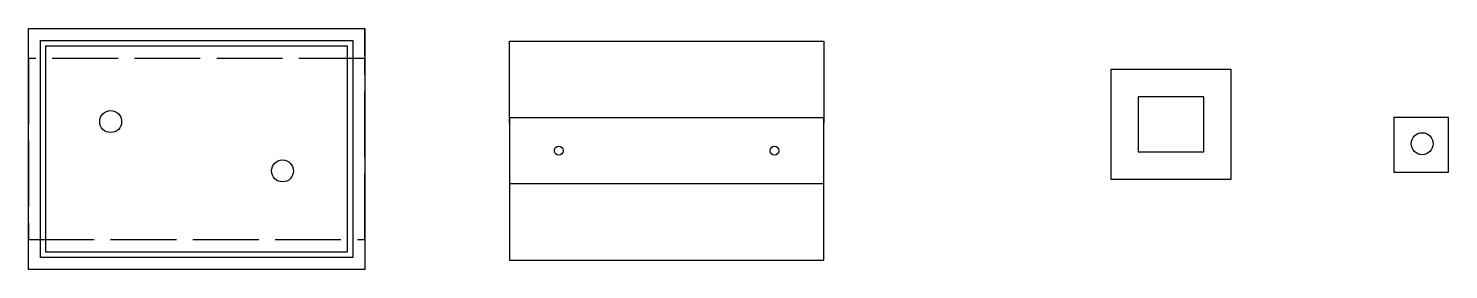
# Model space of a CAD drawing. Header units: millimetres. Extents: x -104 to 155, y 15 to 59.
import ezdxf

# ---------------------------------------------------------------- set-up
doc = ezdxf.new("R2010")
doc.units = ezdxf.units.MM
doc.linetypes.add('ACAD_ISO02W100', pattern=[15, 12, -3])
doc.layers.add('N hrana', color=3, linetype='ACAD_ISO02W100')
doc.layers.add('obj', color=5, linetype='Continuous')

msp = doc.modelspace()

# ---------------------------------------------------------------- linework, layer by layer
for p, q in [((-43.11, 54.22, 0), (-43.11, 59.22, 0)), ((-43.11, 59.22, 0), (-43.11, 53.72, 0)), ((-16.74, 41.91), (-16.74, 56.91)), ((-16.74, 56.91), (40.61, 56.91)), ((40.61, 56.91), (40.61, 41.91)), ((-16.74, 30.91), (-16.74, 16.91)), ((40.61, 16.91), (40.61, 30.91)), ((-104.46, 15.22, 0), (-104.46, 20.72, 0)), ((-16.74, 16.91), (40.61, 16.91))]:
    msp.add_line(p, q)
at = {"elevation": 0}
msp.add_lwpolyline([(-104.46, 59.22), (-43.11, 59.22), (-43.11, 15.22), (-104.46, 15.22)], close=True, dxfattribs=at)
for points in [[(-102.26, 57.02), (-45.31, 57.02), (-45.31, 17.42), (-102.26, 17.42)], [(-101.26, 56.02), (-46.31, 56.02), (-46.31, 18.42), (-101.26, 18.42)], [(92.93, 31.72), (114.93, 31.72), (114.93, 51.72), (92.93, 51.72)], [(97.93, 36.72), (109.93, 36.72), (109.93, 46.72), (97.93, 46.72)], [(-16.74, 30.91), (40.61, 30.91), (40.61, 42.91), (-16.74, 42.91)]]:
    msp.add_lwpolyline(points, close=True)
for centre, radius in [((-89.46, 42.22), 2), ((-7.74, 36.91), 0.8), ((31.61, 36.91), 0.8), ((-58.11, 33.22), 2)]:
    msp.add_circle(centre, radius)
at = {"layer": 'N hrana', "elevation": 0}
msp.add_lwpolyline([(-104.46, 20.72), (-43.11, 20.72), (-43.11, 53.72), (-104.46, 53.72)], close=True, dxfattribs=at)
at = {"layer": 'obj'}
msp.add_lwpolyline([(144.55, 32.99), (154.55, 32.99), (154.55, 42.99), (144.55, 42.99)], close=True, dxfattribs=at)
msp.add_circle((149.74, 38.18), 2, dxfattribs=at)

doc.saveas('drawing.dxf')
